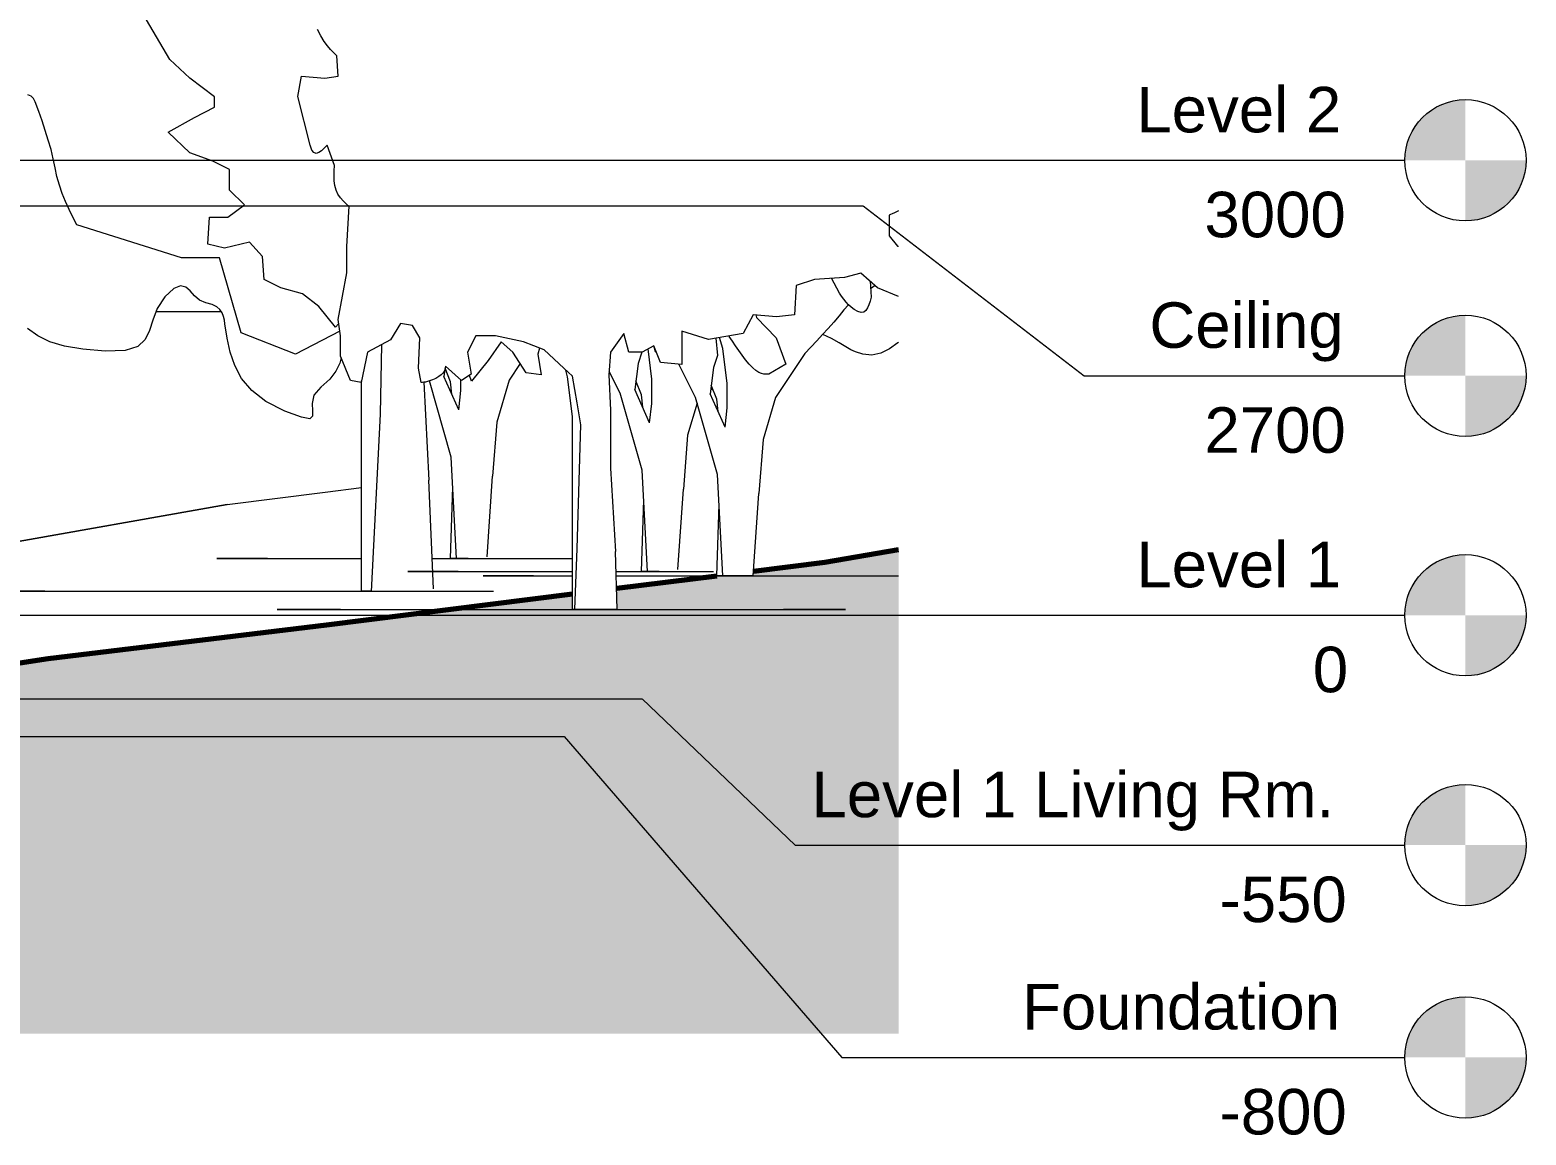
# Model space of a CAD drawing. Header units: millimetres. Extents: x -22400 to 100951, y -3625 to 17206.
# Drawn here: x 20128 to 29997, y -3427 to 3860 of the extents above; entities that cross this region are included whole.
import ezdxf

# ---------------------------------------------------------------- set-up
doc = ezdxf.new("R2010")
doc.units = ezdxf.units.MM
doc.linetypes.add('Dash - Tight', pattern=[4.5, 3, -1.5])
for name, color, linetype, lineweight in [('A-FLOR-LEVL', 51, 'Continuous', 9), ('C-TOPO', 7, 'Continuous', 9), ('L-PLNT', 71, 'Continuous', 9), ('S-FNDN', 32, 'Continuous', 9)]:
    doc.layers.add(name, color=color, linetype=linetype, lineweight=lineweight)
doc.styles.add('Arial', font='arial.ttf', dxfattribs={"height": 299.9999999999997})

# ---------------------------------------------------------------- blocks, each defined once
blk = doc.blocks.new('RPC Tree - Deciduous - Honey Locust - 25_-V24-South')
at = {"layer": 'L-PLNT'}
for p, q in [((22864.31594284718, 1619.515923109557), (22858.83512989807, 1573.978555313797)), ((22902.70225490144, 1539.396509186477), (22866.74879047398, 1629.433885401467)), ((23362.19673705017, 1659.221525657585), (23289.54760826407, 1550.928072754593)), ((22907.41879616873, 1043.464498345112), (22763.38790405829, 1544.911961946348)), ((22956.00388463918, 1354.852977005691), (22858.83512989807, 1573.978555313797)), ((22910.56870127683, 1457.314008397285), (22902.70225490144, 1539.396509186477)), ((22956.00388463918, 1354.852977005691), (22969.88517905038, 1481.715727631302)), ((22969.88517905038, 1481.715727631302), (22969.88517905038, 1552.168349222311)), ((23289.54760826407, 1550.928072754593), (23206.6520473493, 1274.139444367142)), ((23206.6520473493, 1274.139444367142), (23179.0195945324, 916.619588200302)), ((22942.12233560056, 374.5561998526762), (22907.41879616873, 1043.464498345112)), ((23142.85674698446, 384.5673140393673), (23179.0195945324, 916.619588200302)), ((22902.70229427381, 374.5724826337195), (22917.60157932237, 847.1920643301693)), ((21389.94743410112, 374.5734130847231), (21361.0658615492, 374.5734130847231)), ((21361.0658615492, 374.5734130847231), (21411.63664279805, 374.5734130847231)), ((21500.25367349247, 374.5734130847231), (21389.94743410112, 374.5734130847231)), ((21411.63664279805, 374.5734130847231), (21539.69253698194, 374.5734130847231)), ((21693.94865070723, 374.5734130847231), (21500.25367349247, 374.5734130847231)), ((21539.69253698194, 374.5734130847231), (21743.26850766837, 374.5734130847231)), ((21693.94865070723, 374.5734130847231), (22315.93035639754, 374.5734130847231)), ((21743.26850766837, 374.5734130847231), (22020.39326516779, 374.5734130847231)), ((22020.39326516779, 374.5734130847231), (22315.93035639754, 374.5734130847231)), ((22781.14857788718, 374.5734130847231), (23068.03455166519, 374.5734130847231)), ((22942.12233560056, 374.5724826337195), (22902.70229427381, 374.5724826337195)), ((23018.55843057844, 374.5561998526762), (22942.12233560056, 374.5561998526762)), ((23068.03455166519, 374.5734130847231), (23427.86435740056, 374.5734130847231)), ((23427.86435740056, 374.5734130847231), (23706.99097560829, 374.5734130847231))]:
    blk.add_line(p, q, dxfattribs=at)
blk = doc.blocks.new('RPC Tree - Deciduous - Scarlet Oak - 42_-V25-South')
at = {"layer": 'L-PLNT'}
for p, q in [((20136.98384047307, 3423.659138909686), (20113.56311919607, 3432.261811486588)), ((20152.06870786702, 3407.068291131366), (20136.98384047307, 3423.659138909686)), ((20162.97786368748, 3386.509080926285), (20152.06870786702, 3407.068291131366)), ((20185.8902222568, 3322.885057488785), (20162.97786368748, 3386.509080926285)), ((20208.26307959056, 3259.414803735125), (20185.8902222568, 3322.885057488785)), ((20229.60381718056, 3196.302667657244), (20208.26307959056, 3259.414803735125)), ((20249.37275885569, 3133.703000298846), (20229.60381718056, 3196.302667657244)), ((20267.06154190828, 3071.794569817889), (20249.37275885569, 3133.703000298846)), ((20282.14640930222, 3010.756435052264), (20267.06154190828, 3071.794569817889)), ((20294.10325413039, 2950.74265636574), (20282.14640930222, 3010.756435052264)), ((20306.41451838241, 2892.495339623797), (20294.10325413039, 2950.74265636574)), ((20322.47010314215, 2836.296153680194), (20306.41451838241, 2892.495339623797)), ((20341.65353553214, 2781.838140527118), (20322.47010314215, 2836.296153680194)), ((20363.33312328208, 2728.762891808856), (20341.65353553214, 2781.838140527118)), ((20386.89256845006, 2676.734381524429), (20363.33312328208, 2728.762891808856)), ((20411.7155730942, 2625.397398797379), (20386.89256845006, 2676.734381524429)), ((20437.15470074467, 2574.406179849017), (20411.7155730942, 2625.397398797379)), ((21128.54617650045, 2356.520351449358), (20437.15470074467, 2574.406179849017)), ((21378.87859837904, 2356.520351449358), (21128.54617650045, 2356.520351449358)), ((21521.92549666904, 1861.328920403828), (21378.87859837904, 2356.520351449358)), ((21121.8851257162, 2172.602362481461), (21077.65688346819, 2154.006840554581)), ((21156.15331954144, 2164.516954842911), (21121.8851257162, 2172.602362481461)), ((21018.76158925742, 2099.029091683731), (20966.96987139786, 2022.109368172989)), ((21077.65688346819, 2154.006840554581), (21018.76158925742, 2099.029091683731)), ((21185.16233200846, 2139.453949776993), (21156.15331954144, 2164.516954842911)), ((21213.6193135877, 2107.114499322281), (21185.16233200846, 2139.453949776993)), ((21246.22510048691, 2077.199755517349), (21213.6193135877, 2107.114499322281)), ((21287.68672710283, 2059.41581195961), (21246.22510048691, 2077.199755517349)), ((20966.96987139786, 2022.109368172989), (20937.59070003633, 1946.920352975235)), ((21329.14835371879, 2048.616325799336), (21287.68672710283, 2059.41581195961)), ((21359.81977311185, 2033.658953896866), (21329.14835371879, 2048.616325799336)), ((21381.49432329402, 2015.237403909073), (21359.81977311185, 2033.658953896866)), ((21395.97741393767, 1994.045674172745), (21381.49432329402, 2015.237403909073)), ((21405.06226698113, 1970.769769326553), (21395.97741393767, 1994.045674172745)), ((20179.79546822204, 1842.049719277725), (20111.80718038336, 1890.327150384297)), ((20916.23720959145, 1877.622838631973), (20888.52044515598, 1818.371804086075)), ((20937.59070003633, 1946.920352975235), (20916.23720959145, 1877.622838631973)), ((21410.55034559242, 1946.111390725479), (21405.06226698113, 1970.769769326553)), ((21414.23916643518, 1920.761629906998), (21410.55034559242, 1946.111390725479)), ((21428.6751311738, 1827.612083093033), (21414.23916643518, 1920.761629906998)), ((20259.68455604078, 1803.821529427872), (20179.79546822204, 1842.049719277725)), ((20356.70843721409, 1774.946257058487), (20259.68455604078, 1803.821529427872)), ((20888.52044515598, 1818.371804086075), (20840.04738924466, 1773.330657998428)), ((21448.36830401846, 1735.85024227272), (21428.6751311738, 1827.612083093033)), ((21879.54191145017, 1722.674738351212), (21521.92549666904, 1861.328920403828)), ((22172.63721470857, 1872.526597766001), (21879.54191145017, 1722.674738351212)), ((22439.80792022874, 1326.521593514786), (22449.68787083531, 1786.182836320768)), ((25415.40992742964, 1824.552531472549), (25357.61335681253, 1851.800850778295)), ((25465.77243034154, 1797.469446221695), (25415.40992742964, 1824.552531472549)), ((25497.6093453319, 1777.66019024025), (25465.77243034154, 1797.469446221695)), ((25520.01991857775, 1762.705434457169), (25497.6093453319, 1777.66019024025)), ((25853.64346858071, 1796.1406029142), (25797.69875132112, 1755.946108666763)), ((25858.13931496835, 1800.182922906045), (25853.64346858071, 1796.1406029142)), ((20476.16355274433, 1754.735136071548), (20356.70843721409, 1774.946257058487)), ((20623.28412815332, 1742.491697350845), (20476.16355274433, 1754.735136071548)), ((20756.43291738097, 1746.649583093033), (20623.28412815332, 1742.491697350845)), ((20840.04738924466, 1773.330657998428), (20756.43291738097, 1746.649583093033)), ((21478.57764961007, 1646.861197320328), (21448.36830401846, 1735.85024227272)), ((22181.56445971216, 1698.114974025733), (22171.94428248423, 1662.27944225441)), ((25542.14425418364, 1750.172623864517), (25520.01991857775, 1762.705434457169)), ((25573.14288521786, 1737.639813271866), (25542.14425418364, 1750.172623864517)), ((25622.11482571011, 1722.685057488785), (25573.14288521786, 1737.639813271866)), ((25682.21056911756, 1716.102465096817), (25622.11482571011, 1722.685057488785)), ((25740.64970928184, 1728.228178445206), (25682.21056911756, 1716.102465096817)), ((25797.69875132112, 1755.946108666763), (25740.64970928184, 1728.228178445206)), ((21524.56022912106, 1562.030038110123), (21478.57764961007, 1646.861197320328)), ((22145.79381598621, 1608.863516656265), (22105.11530932057, 1556.31032909523)), ((22171.94428248423, 1662.27944225441), (22145.79381598621, 1608.863516656265)), ((21591.57117676162, 1482.739529076915), (21524.56022912106, 1562.030038110123)), ((21684.87164714216, 1410.382317773209), (21591.57117676162, 1482.739529076915)), ((22047.00520895755, 1504.799229089127), (22001.48471867798, 1451.324440804825)), ((22105.11530932057, 1556.31032909523), (22047.00520895755, 1504.799229089127)), ((22315.93036406981, 157.8780879999434), (22315.93031492762, 1545.848518205572)), ((22725.25482899238, 1536.053741468189), (22758.86453829967, 890.7627993024445)), ((24630.16302672081, 1487.291722146378), (24619.21346991794, 1490.749870136525)), ((24634.61319565135, 1487.207647859323), (24630.16302672081, 1487.291722146378)), ((21809.71867425826, 1346.338479844437), (21684.87164714216, 1410.382317773209)), ((22001.48471867798, 1451.324440804825), (21988.89304828709, 1397.155654183731)), ((21988.89304828709, 1397.155654183731), (21991.7986621243, 1348.880839196549)), ((21919.16052159367, 1305.222312203751), (21809.71867425826, 1346.338479844437)), ((21974.3650371379, 1296.327724305496), (21919.16052159367, 1305.222312203751)), ((21992.76787716637, 1313.074812547073), (21974.3650371379, 1296.327724305496)), ((21991.7986621243, 1348.880839196549), (21992.76787716637, 1313.074812547073)), ((22380.20519172087, 157.8686535275988), (22439.80792022874, 1326.521593514786)), ((22789.79263008171, 174.3418536672692), (22758.86453829967, 890.7627993024445)), ((20225.27072941992, 157.8916244364557), (19883.70183551442, 157.8916244364557)), ((19953.2488470746, 157.8916244364557), (20312.24134573824, 157.8916244364557)), ((20225.27072941992, 157.8916244364557), (21653.03726216407, 157.8916244364557)), ((20312.24134573824, 157.8916244364557), (20800.93281438094, 157.8916244364557)), ((20800.93281438094, 157.8916244364557), (21382.69084091772, 157.8916244364557)), ((21382.69084091772, 157.8916244364557), (22006.73833733028, 157.8916244364557)), ((22006.73833733028, 157.8916244364557), (22648.37265382192, 157.8916244364557)), ((22380.20519172087, 157.8780879999434), (22315.93036406981, 157.8780879999434)), ((22561.13434484341, 157.8686535275988), (22380.20519172087, 157.8686535275988)), ((22648.37265382192, 157.8916244364557), (23185.44429001919, 157.8916244364557))]:
    blk.add_line(p, q, dxfattribs=at)
blk = doc.blocks.new('RPC Tree - Deciduous - Honey Locust - 25_-V26-South')
at = {"layer": 'L-PLNT'}
for p, q in [((24164.42520644981, 1735.548375502137), (24138.80630745534, 1661.050780401249)), ((24229.03502453192, 1557.253773031259), (24205.06149105664, 1756.432944148404)), ((24020.81412372105, 1464.990872678776), (23949.0668370835, 1606.563322846774)), ((24138.80630745534, 1661.050780401249), (24117.98497537961, 1488.056615934391)), ((24215.15373012072, 1268.931037626286), (24117.98497537961, 1488.056615934391)), ((24161.85210038299, 1453.474569807072), (24124.94648806862, 1545.89638654459)), ((24229.03502453192, 1395.793788251896), (24229.03502453192, 1557.253773031259)), ((24166.56864165027, 957.5425589657068), (24020.81412372105, 1464.990872678776)), ((24169.71854675837, 1371.392069017893), (24161.85210038299, 1453.474569807072)), ((24215.15373012072, 1268.931037626286), (24229.03502453192, 1395.793788251896)), ((24529.04946471494, 1399.401414927553), (24465.80189283084, 1188.217504987736)), ((24465.80189283084, 1188.217504987736), (24438.16944001394, 830.6976488208966)), ((24201.27218108209, 288.6342604732708), (24166.56864165027, 957.5425589657068)), ((24402.17123249375, 301.0676701129473), (24438.16944001394, 830.6976488208966)), ((24161.85213975536, 288.6505432543141), (24176.7514248039, 761.2701249508679)), ((22649.09727958266, 288.6514737053177), (22620.21570703074, 288.6514737053177)), ((22620.21570703074, 288.6514737053177), (22670.78648827959, 288.6514737053177)), ((22759.40351897402, 288.6514737053177), (22649.09727958266, 288.6514737053177)), ((22670.78648827959, 288.6514737053177), (22798.84238246347, 288.6514737053177)), ((22953.09849618877, 288.6514737053177), (22759.40351897402, 288.6514737053177)), ((22798.84238246347, 288.6514737053177), (23002.4183531499, 288.6514737053177)), ((22953.09849618877, 288.6514737053177), (23706.99097837005, 288.6514737053177)), ((23002.4183531499, 288.6514737053177), (23279.54311064933, 288.6514737053177)), ((23279.54311064933, 288.6514737053177), (23609.44440823485, 288.6514737053177)), ((23609.44440823485, 288.6514737053177), (23706.99097837005, 288.6514737053177)), ((23995.01589078627, 288.6514737053177), (24056.22989815764, 288.6514737053177)), ((23995.01589078627, 288.6514737053177), (24327.18439714674, 288.6514737053177)), ((24201.2721810821, 288.6505432543141), (24161.85213975536, 288.6505432543141)), ((24277.70764786649, 288.6342604732708), (24201.27218108209, 288.6342604732708)), ((24327.18439714674, 288.6514737053177), (24636.348221508, 288.6514737053177))]:
    blk.add_line(p, q, dxfattribs=at)
blk = doc.blocks.new('RPC Tree - Deciduous - Honey Locust - 25_-V27-South')
at = {"layer": 'L-PLNT'}
for p, q in [((25702.83030171099, 2173.647867133857), (25673.3399906106, 2153.439182946807)), ((25497.52141772684, 2013.416667320463), (25464.86815670164, 1973.538578178618)), ((25528.21336878076, 2046.504647588465), (25497.52141772684, 2013.416667320463)), ((25394.08452937547, 1892.070731117456), (25356.59726480031, 1850.678926231592)), ((25430.28163524492, 1933.056165458891), (25394.08452937547, 1892.070731117456)), ((25464.86815670164, 1973.538578178618), (25430.28163524492, 1933.056165458891)), ((24254.57553705832, 1736.612778236597), (24242.51912936572, 1776.678127531723)), ((24651.73500915839, 1826.321639081192), (24664.07490889432, 1713.547034980982)), ((24698.77844832614, 1759.678521492212), (24677.34643107643, 1830.902760299274)), ((25318.14235655234, 1808.984959556787), (25279.04445390248, 1767.090133049219)), ((25356.59726480031, 1850.678926231592), (25318.14235655234, 1808.984959556787)), ((24259.7326614039, 1733.886145216681), (24254.57553705832, 1736.612778236597)), ((24664.07490889432, 1713.547034980982), (24636.31232007194, 1632.815770866602)), ((24726.54103714852, 1529.018763496607), (24698.77844832614, 1759.678521492212)), ((25239.62601384678, 1725.093859245512), (25046.20346636222, 1436.77112384054)), ((25279.04445390248, 1767.090133049219), (25239.62601384678, 1725.093859245512)), ((24518.32013633766, 1436.755863144129), (24407.49236817916, 1655.442303010683)), ((24636.31232007194, 1632.815770866602), (24615.49098799621, 1459.821606399744)), ((24659.35811299959, 1425.239560272424), (24622.45250068523, 1517.661377009934)), ((24726.54103714852, 1367.558778717249), (24726.54103714852, 1529.018763496607)), ((24664.07465426688, 929.3075494310591), (24518.32013633766, 1436.755863144129)), ((24712.65974273734, 1240.696028091638), (24615.49098799621, 1459.821606399744)), ((24667.22455937497, 1343.157059483232), (24659.35811299959, 1425.239560272424)), ((25046.20346636222, 1436.77112384054), (24963.30790544745, 1159.982495453088)), ((24712.65974273734, 1240.696028091638), (24726.54103714852, 1367.558778717249)), ((24963.30790544745, 1159.982495453088), (24935.67545263054, 802.4626392862489)), ((24698.77819369871, 260.3992509386232), (24664.07465426688, 929.3075494310591)), ((24898.83327039701, 260.4155337196665), (24935.67545263054, 802.4626392862489)), ((24659.35815237197, 260.4155337196665), (24674.25743742052, 733.0351154163199)), ((23146.60329219926, 260.4164641706701), (23117.72171964735, 260.4164641706701)), ((23117.72171964735, 260.4164641706701), (23168.2925008962, 260.4164641706701)), ((23256.90953159062, 260.4164641706701), (23146.60329219926, 260.4164641706701)), ((23168.2925008962, 260.4164641706701), (23296.34839508008, 260.4164641706701)), ((23450.60450880538, 260.4164641706701), (23256.90953159062, 260.4164641706701)), ((23296.34839508008, 260.4164641706701), (23499.92436576651, 260.4164641706701)), ((23450.60450880538, 260.4164641706701), (23706.9909792776, 260.4164641706701)), ((23499.92436576651, 260.4164641706701), (23706.9909792776, 260.4164641706701)), ((23995.82122806493, 260.4164641706701), (24533.09123754171, 260.4164641706701)), ((23995.82122806493, 260.4164641706701), (24106.95042085147, 260.4164641706701)), ((24106.95042085147, 260.4164641706701), (24460.83136578868, 260.4164641706701)), ((24460.83136578868, 260.4164641706701), (24824.69040976335, 260.4164641706701)), ((24698.77819369871, 260.4155337196665), (24659.35815237197, 260.4155337196665)), ((24775.2153124912, 260.3992509386232), (24698.77819369871, 260.3992509386232)), ((24898.83327039701, 260.4155337196665), (24775.21531355519, 260.4155337196665)), ((24824.69040976335, 260.4164641706701), (25184.52021549872, 260.4164641706701)), ((25184.52021549872, 260.4164641706701), (25526.32313690224, 260.4164641706701)), ((25526.32313690224, 260.4164641706701), (25836.0908140369, 260.4164641706701)), ((25836.0908140369, 260.4164641706701), (25858.13931496835, 260.4164641706701))]:
    blk.add_line(p, q, dxfattribs=at)
blk = doc.blocks.new('RPC Tree - Deciduous - Red Maple - 30_-V28-South')
at = {"layer": 'L-PLNT'}
for p, q in [((21050.4667974892, 3665.65774401715), (20897.41368643373, 3925.728497496156)), ((22046.57293406637, 3819.810544004943), (22023.73544791236, 3862.914308348205)), ((22068.69195991738, 3784.301374235656), (22046.57293406637, 3819.810544004943)), ((22090.24541913593, 3754.862764158752), (22068.69195991738, 3784.301374235656)), ((22111.37081106413, 3729.995968046691), (22090.24541913593, 3754.862764158752)), ((21181.65231686995, 3542.442299833799), (21050.4667974892, 3665.65774401715)), ((22132.2364237009, 3708.177532377748), (22111.37081106413, 3729.995968046691)), ((22152.94914266716, 3687.882840910461), (22132.2364237009, 3708.177532377748)), ((22160.9895304066, 3554.177048674133), (22152.94914266716, 3687.882840910461)), ((21895.48512323026, 3420.496836271789), (21919.62185571256, 3554.177048674133)), ((21919.62185571256, 3554.177048674133), (22072.48298821689, 3540.816817656066)), ((22072.48298821689, 3540.816817656066), (22160.9895304066, 3554.177048674133)), ((21345.63909668947, 3419.252144804504), (21181.65231686995, 3542.442299833799)), ((21345.63910218926, 3350.799055662658), (21345.63909668947, 3419.252144804504)), ((21975.93588335216, 3099.643746367004), (21895.48512323026, 3420.496836271789)), ((21039.53290757773, 3186.537279692199), (21214.4535828085, 3282.371546354797)), ((21214.4535828085, 3282.371546354797), (21345.63910218926, 3350.799055662658)), ((21181.65233886942, 3049.65639056256), (21039.53290757773, 3186.537279692199)), ((21987.46151205007, 3067.715753355529), (21975.93588335216, 3099.643746367004)), ((22001.08146915009, 3050.545580473449), (21987.46151205007, 3067.715753355529)), ((22051.11303639007, 3062.813726988342), (22033.27398370022, 3050.545580473449)), ((22069.67037444736, 3080.009479704406), (22051.11303639007, 3062.813726988342)), ((22088.57915802417, 3099.643746367004), (22069.67037444736, 3080.009479704406)), ((22136.85279792432, 2965.96353396466), (22088.57915802417, 3099.643746367004)), ((21334.70520677785, 2994.894035521057), (21181.65233886942, 3049.65639056256)), ((21444.02314548362, 2940.156969633606), (21334.70520677785, 2994.894035521057)), ((22016.47457298277, 3045.617974272277), (22001.08146915009, 3050.545580473449)), ((22033.27398370022, 3050.545580473449), (22016.47457298277, 3045.617974272277)), ((22135.2783779762, 2931.647895994689), (22136.85279792432, 2965.96353396466)), ((21444.02315098356, 2803.250791349912), (21444.02314548362, 2940.156969633606)), ((22134.62097018009, 2897.815077391172), (22135.2783779762, 2931.647895994689)), ((22135.79811149463, 2864.922027006652), (22134.62097018009, 2897.815077391172)), ((22139.71124480789, 2833.425984373594), (22135.79811149463, 2864.922027006652)), ((21542.40695663068, 2707.442104521298), (21444.02315098356, 2803.250791349912)), ((22147.29312647133, 2803.809768858457), (22139.71124480789, 2833.425984373594)), ((22159.44572417971, 2776.530038633847), (22147.29312647133, 2803.809768858457)), ((22177.08587514944, 2752.04432391217), (22159.44572417971, 2776.530038633847)), ((21433.08925007221, 2625.298281279113), (21542.40695663068, 2707.442104521298)), ((22195.18453219519, 2732.257740965392), (22177.08587514944, 2752.04432391217)), ((22208.65159562468, 2718.059189024475), (22195.18453219519, 2732.257740965392)), ((22218.25135885497, 2708.559478178525), (22208.65159562468, 2718.059189024475)), ((22217.3035580462, 2431.198937025571), (22233.39990278904, 2698.577529325988)), ((22224.74794036752, 2702.793841734433), (22218.25135885497, 2708.559478178525)), ((22228.92102790777, 2699.821930113339), (22224.74794036752, 2702.793841734433)), ((22231.55030922111, 2698.729845610166), (22228.92102790777, 2699.821930113339)), ((22233.39990278904, 2698.577529325988), (22231.55030922111, 2698.729845610166)), ((25858.13931496835, 2667.409496751924), (25848.84458911754, 2662.230038633849)), ((21301.90396833872, 2447.358561125302), (21312.83763710261, 2625.298281279113)), ((21312.83763710261, 2625.298281279113), (21433.08925007221, 2625.298281279113)), ((25804.67113363598, 2642.113243284726), (25795.04584164211, 2638.989015379453)), ((25795.04584164211, 2638.989015379453), (25795.04584714205, 2502.113358488584)), ((25815.82604429145, 2646.304266539123), (25804.67113363598, 2642.113243284726)), ((25830.03996012282, 2652.65416964581), (25815.82604429145, 2646.304266539123)), ((25848.84458911754, 2662.230038633849), (25830.03996012282, 2652.65416964581)), ((25795.04584714205, 2502.113358488584), (25849.70679524691, 2433.66782702496)), ((21411.22168039696, 2419.979854383971), (21301.90396833872, 2447.358561125302)), ((21575.20844921674, 2461.046533766294), (21411.22168039696, 2419.979854383971)), ((21662.65858060001, 2365.22505702069), (21575.20844921674, 2461.046533766294)), ((22217.3035580462, 2257.401841917539), (22217.3035580462, 2431.198937025571)), ((25849.70679524691, 2433.66782702496), (25858.13931496835, 2433.66782702496)), ((21673.59249251111, 2214.651108351252), (21662.65858060001, 2365.22505702069)), ((21782.91019906957, 2159.896310987971), (21673.59249251111, 2214.651108351252)), ((22160.9895304066, 1949.919447508361), (22217.3035580462, 2257.401841917539)), ((25182.83972589636, 2173.58442896893), (25171.90803588444, 1981.94380091717)), ((25303.09540144398, 2214.651108351252), (25182.83972589636, 2173.58442896893)), ((25499.87553769364, 2228.339226332211), (25303.09540144398, 2214.651108351252)), ((25467.72747841855, 2123.713926497006), (25415.72075139234, 2222.4853801793)), ((25609.19742290378, 2255.717933073547), (25499.87553769364, 2228.339226332211)), ((25718.51930811392, 2159.896310987971), (25609.19742290378, 2255.717933073547)), ((25670.2497562457, 2202.205010188178), (25676.91803289085, 2096.975442305109)), ((21925.03763944365, 2118.829486265683), (21782.91019906957, 2159.896310987971)), ((22034.36149790597, 2036.698598280456), (21925.03763944365, 2118.829486265683)), ((25481.59199541718, 2103.719071379211), (25467.72747841855, 2123.713926497006)), ((25495.88457970612, 2084.074776258967), (25481.59199541718, 2103.719071379211)), ((25511.00250991899, 2065.133926573298), (25495.88457970612, 2084.074776258967)), ((25676.91803289085, 2096.975442305109), (25669.90171785986, 2071.445750608947)), ((25858.13931496835, 2101.621132810075), (25718.51930811392, 2159.896310987971)), ((22143.68338861604, 1899.812767591975), (22034.36149790597, 2036.698598280456)), ((24898.60332285909, 1981.94380091717), (24833.00858991653, 1858.746088209655)), ((25051.65433358899, 1968.255682936217), (24898.60332285909, 1981.94380091717)), ((24915.46827197549, 1980.43548410079), (24920.62835459951, 1963.287381544616)), ((25171.90803588444, 1981.94380091717), (25051.65433358899, 1968.255682936217)), ((25527.40446706731, 2047.24214076092), (25511.00250991899, 2065.133926573298)), ((25545.48807965577, 2030.75492037823), (25527.40446706731, 2047.24214076092)), ((25565.68089016805, 2016.022970762751), (25545.48807965577, 2030.75492037823)), ((25588.41149070113, 2003.394090452697), (25565.68089016805, 2016.022970762751)), ((25610.20933488273, 1997.003492155578), (25588.41149070113, 2003.394090452697)), ((25627.77321395276, 1999.731377974055), (25610.20933488273, 1997.003492155578)), ((25641.82106340755, 2010.059090605285), (25627.77321395276, 1999.731377974055)), ((25653.05647402838, 2026.467391386535), (25641.82106340755, 2010.059090605285)), ((25662.18216191872, 2047.437768354914), (25653.05647402838, 2026.467391386535)), ((25669.90171785986, 2071.445750608947), (25662.18216191872, 2047.437768354914)), ((22164.35151254899, 1922.816725707033), (22143.68338861604, 1899.812767591975)), ((22177.08587514944, 1842.967545500304), (22160.9895304066, 1949.919447508361)), ((22571.31319539565, 1923.180817976501), (22506.94793401251, 1816.22891596844)), ((22651.76859130959, 1909.81273860028), (22571.31319539565, 1923.180817976501)), ((22700.04214374196, 1829.599466124084), (22651.76859130959, 1909.81273860028)), ((24920.62835459951, 1963.287381544616), (25049.35730294583, 1829.599466124084)), ((22177.08587514944, 1709.279630079772), (22177.08587514944, 1842.967545500304)), ((22506.94793401251, 1816.22891596844), (22354.08216571612, 1736.015643492243)), ((22691.99703274265, 1629.066357603576), (22700.04214374196, 1829.599466124084)), ((23070.14034120228, 1842.967545500304), (23013.82167777061, 1736.015643492243)), ((23198.86928954859, 1842.967545500304), (23070.14034120228, 1842.967545500304)), ((23236.90392928526, 1803.991290846374), (23149.44765149791, 1680.793578138854)), ((23383.91838827876, 1802.860981932185), (23198.86928954859, 1842.967545500304)), ((23313.43042127629, 1735.548375502135), (23236.90392928526, 1803.991290846374)), ((23520.69395644349, 1749.386193647887), (23383.91838827876, 1802.860981932185)), ((24045.8900907161, 1858.746088209655), (23958.43159126525, 1735.548375502135)), ((24078.68543139817, 1735.548375502135), (24045.8900907161, 1858.746088209655)), ((24242.67024697477, 1776.615054884455), (24166.14372596531, 1735.548375502135)), ((24286.39937799447, 1667.105460157893), (24242.67024697477, 1776.615054884455)), ((24603.43318202122, 1817.68187960675), (24428.51655836873, 1872.434060850642)), ((24428.51655836873, 1872.434060850642), (24428.51656936847, 1653.417342176936)), ((24833.00858991653, 1858.746088209655), (24603.43318202122, 1817.68187960675)), ((24740.20026588483, 1838.212603178523), (24737.88596689741, 1841.731481678738)), ((24761.05354556533, 1806.836029997375), (24740.20026588483, 1838.212603178523)), ((24782.18812160991, 1775.693018141291), (24761.05354556533, 1806.836029997375)), ((25049.35730294583, 1829.599466124084), (25113.72256432895, 1655.802371016047)), ((22241.44029052849, 1548.850614347961), (22177.08587514944, 1709.279630079772)), ((22354.08216571612, 1736.015643492243), (22313.85066291093, 1535.482534971736)), ((23013.82167777061, 1736.015643492243), (23037.95849772069, 1588.957177916076)), ((23149.44765149791, 1680.793578138854), (23040.12582982456, 1543.907747450373)), ((23400.88873585259, 1598.662544813654), (23313.43042127629, 1735.548375502135)), ((23489.00524989005, 1761.775444862021), (23477.41322007308, 1721.860257521174)), ((23477.41322007308, 1721.860257521174), (23499.27880397742, 1584.974426832702)), ((23649.42290478982, 1629.066357603576), (23520.69395644349, 1749.386193647887)), ((23958.43159126525, 1735.548375502135), (23947.4994096951, 1584.974426832702)), ((24166.14372596531, 1735.548375502135), (24078.68543139817, 1735.548375502135)), ((24803.74464220057, 1744.903182402155), (24782.18812160991, 1775.693018141291)), ((24825.86366805159, 1714.578143873717), (24803.74464220057, 1744.903182402155)), ((24848.68733429715, 1684.839697447326), (24825.86366805159, 1714.578143873717)), ((24872.35480216714, 1655.802371016047), (24848.68733429715, 1684.839697447326)), ((22708.08874169344, 1535.482534971736), (22691.99703274265, 1629.066357603576)), ((22841.32096843023, 1585.139533033874), (22825.72301506874, 1573.67904070904)), ((22852.34531931022, 1596.597554579279), (22841.32096843023, 1585.139533033874)), ((22859.71168037634, 1608.058046904109), (22852.34531931022, 1596.597554579279)), ((22864.33269039181, 1619.515923109553), (22859.71168037634, 1608.058046904109)), ((22867.12396202427, 1630.973944654967), (22864.33269039181, 1619.515923109553)), ((22868.99953352134, 1642.434436979792), (22867.12396202427, 1630.973944654967)), ((22973.59323633755, 1548.850614347961), (22868.99953352134, 1642.434436979792)), ((23037.95849772069, 1588.957177916076), (22973.59323633755, 1548.850614347961)), ((23040.12582982456, 1543.907747450373), (23026.63903928269, 1581.903923262177)), ((23499.27880397742, 1584.974426832702), (23400.88873585259, 1598.662544813654)), ((23705.74230076409, 1575.589098539851), (23649.42290478982, 1629.066357603576)), ((23674.19417433829, 1571.286454191706), (23662.72003636868, 1616.440260715523)), ((23947.4994096951, 1584.974426832702), (23958.43160776493, 1352.26711939862)), ((24428.51656936847, 1653.417342176936), (24286.39937799447, 1667.105460157893)), ((24895.31762964257, 1631.052718916442), (24872.35480216714, 1655.802371016047)), ((24916.17090932308, 1613.318336287043), (24895.31762964257, 1631.052718916442)), ((24935.26486217934, 1601.43112582257), (24916.17090932308, 1613.318336287043)), ((24952.95084626312, 1594.220083418391), (24935.26486217934, 1601.43112582257)), ((24969.58214391723, 1590.516821089289), (24952.95084626312, 1594.220083418391)), ((24985.508713709, 1589.15280551007), (24969.58214391723, 1590.516821089289)), ((25001.08375051347, 1588.957177916076), (24985.508713709, 1589.15280551007)), ((25113.72256432895, 1655.802371016047), (25001.08375051347, 1588.957177916076)), ((22313.85066291093, 1535.482534971736), (22241.44029052849, 1548.850614347961)), ((22716.81408957808, 1535.56130923321), (22708.08874169344, 1535.482534971736)), ((22726.17375376628, 1536.107351484797), (22716.81408957808, 1535.56130923321)), ((22736.79907665721, 1537.58822039654), (22726.17375376628, 1536.107351484797)), ((22749.32454948997, 1540.473654737975), (22736.79907665721, 1537.58822039654)), ((22764.38291414812, 1545.225980940363), (22749.32454948997, 1540.473654737975)), ((22782.61006135518, 1552.320170012019), (22764.38291414812, 1545.225980940363)), ((22804.63584655815, 1562.221164503596), (22782.61006135518, 1552.320170012019)), ((22825.72301506874, 1573.67904070904), (22804.63584655815, 1562.221164503596)), ((23706.9909424226, 1311.200294676325), (23674.19417433829, 1571.286454191706)), ((23737.92492052219, 1401.794619551203), (23705.74230076409, 1575.589098539851)), ((23762.06169673836, 1254.736081305048), (23737.92492052219, 1401.794619551203)), ((23706.99094792239, 1078.495530691645), (23706.9909424226, 1311.200294676325)), ((23958.43160776493, 1352.26711939862), (23958.43161876467, 968.9858632951041)), ((23754.01646547088, 960.6216209321236), (23762.06169673836, 1254.736081305048)), ((23706.99096442208, 722.5904378800607), (23706.99094792239, 1078.495530691645)), ((23737.92492052219, 439.2328790574289), (23754.01646547088, 960.6216209321236)), ((23958.43161876467, 968.9858632951041), (23991.22840510332, 421.4401787667489)), ((23706.99098642155, 38.1591360503616), (23706.99096442208, 722.5904378800607)), ((23721.83384571278, 38.16703197732689), (23737.92492052219, 439.2328790574289)), ((24002.16059591854, 38.1591360503616), (23991.22840510332, 421.4401787667489)), ((21795.01344791819, 38.15387209942103), (21758.70262134198, 38.15387209942103)), ((21758.70262134198, 38.15387209942103), (21822.28151302615, 38.15387209942103)), ((21933.69127114031, 38.15387209942103), (21795.01344791819, 38.15387209942103)), ((21822.28151302615, 38.15387209942103), (21983.27499895813, 38.15387209942103)), ((22177.20689842859, 38.15387209942103), (21933.69127114031, 38.15387209942103)), ((21983.27499895813, 38.15387209942103), (22239.21307735866, 38.15387209942103)), ((22177.20689842859, 38.15387209942103), (23706.99098642155, 38.15387209942103)), ((22239.21307735866, 38.15387209942103), (22587.61743168226, 38.15387209942103)), ((22587.61743168226, 38.15387209942103), (23002.37259522827, 38.15387209942103)), ((23002.37259522827, 38.15387209942103), (23447.27745399649, 38.15387209942103)), ((23447.27745399649, 38.15387209942103), (23904.72372002484, 38.15387209942103)), ((23721.83384571278, 38.1591360503616), (23706.99098642155, 38.1591360503616)), ((23842.52335352247, 38.16703197732689), (23721.83384571278, 38.16703197732689)), ((24002.16059591854, 38.1591360503616), (23842.52335289331, 38.1591360503616)), ((23904.72372002484, 38.15387209942103), (24357.11104089713, 38.15387209942103)), ((24002.16059591854, 38.15387209942103), (25097.42884415893, 38.15387209942103)), ((24357.11104089713, 38.15387209942103), (24786.82799415518, 38.15387209942103)), ((24786.82799415518, 38.15387209942103), (25176.27320472255, 38.15387209942103)), ((25507.83963299675, 38.15387209942103), (25097.42884415893, 38.15387209942103)), ((25176.27320472255, 38.15387209942103), (25507.83963299675, 38.15387209942103))]:
    blk.add_line(p, q, dxfattribs=at)
blk = doc.blocks.new('Level - M_Level Head - Circle-24867-South')
at = {"layer": 'A-FLOR-LEVL'}
h = blk.add_hatch(color=256, dxfattribs=at)
edge = h.paths.add_edge_path(flags=0)
edge.add_line((29596.38100824306, 1.288203209421295e-12), (29196.38100824306, 1.288203209421295e-12))
edge.add_arc((29596.38100824306, -1.394048223685772e-13), 399.9999999999994, 90.00000000000028, 180.0000000000002, ccw=False)
edge.add_line((29596.38100824306, 399.9999999999997), (29596.38100824306, 1.307398633798584e-12))
h = blk.add_hatch(color=256, dxfattribs=at)
edge = h.paths.add_edge_path(flags=0)
edge.add_line((29596.38100824306, -399.9999999999997), (29596.38100824306, -2.614797267597169e-12))
edge.add_line((29596.38100824306, -2.590844205840879e-12), (29996.38100824306, -2.590844205840879e-12))
edge.add_arc((29596.38100824306, -1.586231146433191e-13), 399.9999999999991, 269.99999999999994, 359.9999999999998, ccw=False)
blk.add_circle((29596.38100824306, 0), 400, dxfattribs=at)

msp = doc.modelspace()

# ---------------------------------------------------------------- hatches: boundary and pattern name
at = {"layer": 'C-TOPO'}
h = msp.add_hatch(dxfattribs=at)
h.set_pattern_fill('FP_2', color=256, style=0, pattern_type=2)
h.set_pattern_definition([(0, (4603.597, 0), (635, 635), [635, -635]), (0, (4603.597, 238.125), (635, 635), [635, -635]), (0, (4603.597, 476.25), (635, 635), [635, -635]), (90, (4682.972, 555.625), (-635, 635), [635, -635]), (90, (4921.097, 555.625), (-635, 635), [635, -635]), (90, (5159.222, 555.625), (-635, 635), [635, -635])])
h.paths.add_polyline_path([(25858.13931496836, -2759.651404980806), (25858.13931496836, 434.3132839679089), (25371.26100196575, 349.9999999999984), (24900.91285964452, 291.0118573909411), (24898.83327039702, 260.4155337196672), (24659.35815237197, 260.7175663363202), (23998.17777034959, 177.7964295108079), (24002.16059591855, 38.15913605036343), (23706.99098642157, 38.15913605036343), (23706.99096442208, 141.277588915073), (22084.61965933839, -62.19014338385877), (20248.57118266441, -284.9999999999959), (16705.14491772291, -828.015614900246), (16066.38879639277, -919.9999999999987), (13299.26078674255, -1304.792031302308), (11812.36730239543, -1485.212017490478), (7107.044712506148, -2190), (-19853.14437801413, -2190), (-21164.99739596215, -2222.947156171024), (-21269.68528257746, -2228.456028289256), (-21422.34455599938, -2245.124531748137), (-21422.34455599938, -2759.651404980806), (25371.26100196575, -2759.651404980806)], flags=0)

# ---------------------------------------------------------------- linework, layer by layer
at = {"layer": 'A-FLOR-LEVL', "linetype": 'Dash - Tight'}
for p, q in [((-22400.13677109567, 3000), (29196.38100824307, 3000)), ((-22400.13677109564, 2700.000000000059), (25622.98093304996, 2700.000000000461)), ((-22400.13677109567, 0), (29196.38100824307, 0)), ((-22400.13677109567, -550), (24166.36722342039, -550)), ((-22400.13677109567, -799.9999999999998), (23652.10524836617, -799.9999999999998))]:
    msp.add_line(p, q, dxfattribs=at)
at = {"layer": 'A-FLOR-LEVL'}
for p, q in [((25622.98093304996, 2700.000000000461), (27082.13325353189, 1578.961452023915)), ((27082.13325353189, 1578.961452023915), (29196.3810082431, 1578.961452023929)), ((24166.36722342038, -550), (25175.56709701097, -1515.765261787374)), ((23652.10524836616, -799.9999999999998), (25484.23968209896, -2915.774852376999)), ((25175.56709701097, -1515.765261787374), (29196.38100824307, -1515.765261787374)), ((25484.23968209896, -2915.774852376999), (29196.38100824307, -2915.774852376999))]:
    msp.add_line(p, q, dxfattribs=at)
at = {"layer": 'C-TOPO'}
for p, q in [((21429.25709838869, 729.5577941894575), (22075.82915941234, 812.2737712551221)), ((21429.25709838869, 729.5577941894575), (22075.82915941234, 812.2737712551221)), ((22075.82917215678, 812.2737728855172), (22315.93033981289, 842.989920202245)), ((22075.82917215678, 812.2737728855172), (22315.93033981289, 842.989920202245)), ((21429.25709838869, 729.5577941894575), (19283.68457336428, 350.0000026702881)), ((19283.68457336428, 350.0000026702881), (21429.25709838869, 729.5577941894575)), ((25371.26066894531, 350.0000026702881), (25858.13931496836, 434.3134421202417)), ((24900.91286369263, 291.0119169494085), (25371.26066894531, 350.0000026702881)), ((23998.17776787407, 177.796516301833), (24659.36771382088, 260.7188320301746)), ((22084.61942138671, -62.19002666472956), (23706.99098310705, 141.2776874079761)), ((20248.57102661132, -284.99999127388), (22084.61942138671, -62.19002666472956)), ((20248.57102661132, -284.99999127388), (16705.14429016112, -828.015810585022))]:
    msp.add_line(p, q, dxfattribs=at)
at = {"layer": 'C-TOPO', "lineweight": 70}
for p, q in [((25371.26100196572, 350.0000000000006), (25858.13931496834, 434.3132839679093)), ((24900.91285964449, 291.0118573909448), (25371.26100196572, 350.0000000000006)), ((23998.17777034956, 177.7964295108025), (24659.36771171435, 260.7187652096691)), ((22084.61965933837, -62.19014338386066), (23706.99098310703, 141.2775912584254)), ((20248.57118266439, -284.9999999999991), (22084.61965933837, -62.19014338386066)), ((16705.1449177229, -828.015614900243), (20248.57118266439, -284.9999999999991))]:
    msp.add_line(p, q, dxfattribs=at)
at = {"layer": 'S-FNDN'}
msp.add_line((21391.90804151024, 2000), (20958.33091111167, 2000), dxfattribs=at)

# ---------------------------------------------------------------- block references
at = {"layer": 'A-FLOR-LEVL'}
for p in [(0, 2999.999999999998), (0, 1578.961452023928), (0, 0), (0, -1515.765261787373), (0, -2915.774852376997)]:
    msp.add_blockref('Level - M_Level Head - Circle-24867-South', p, dxfattribs=at)
at = {"layer": 'L-PLNT'}
for name in ['RPC Tree - Deciduous - Scarlet Oak - 42_-V25-South', 'RPC Tree - Deciduous - Red Maple - 30_-V28-South', 'RPC Tree - Deciduous - Honey Locust - 25_-V27-South', 'RPC Tree - Deciduous - Honey Locust - 25_-V26-South', 'RPC Tree - Deciduous - Honey Locust - 25_-V24-South']:
    msp.add_blockref(name, (0, 0), dxfattribs=at)

# ---------------------------------------------------------------- texts
at = {"layer": 'A-FLOR-LEVL', "char_height": 299.9999999999997, "attachment_point": 1, "style": 'Arial'}
for s, insert, width in [('Level 2', (27426.13491572737, 3484.38622899751), 1675.526874999998), ('3000', (27874.90785660425, 2792.55471265299), 1154.429999999999), ('Ceiling', (27512.13491572739, 2063.347681021441), 1571.307499999999), ('2700', (27874.90785660428, 1371.51616467692), 1154.429999999999), ('Level 1', (27426.13491572737, 484.3862289975124), 1675.526874999998), ('0', (28589.90785660426, -207.4452873470087), 288.6074999999997), ('Level 1 Living Rm.', (25283.13491572737, -1031.379032789861), 4272.994374999996), ('-550', (27974.90785660425, -1723.210549134382), 1034.176874999999), ('Foundation', (26672.13491572737, -2431.388623379485), 2589.450624999997), ('-800', (27974.90785660425, -3123.220139724006), 1034.176874999999)]:
    msp.add_mtext(s, dxfattribs=dict(at, insert=insert, width=width))

doc.saveas('drawing.dxf')
